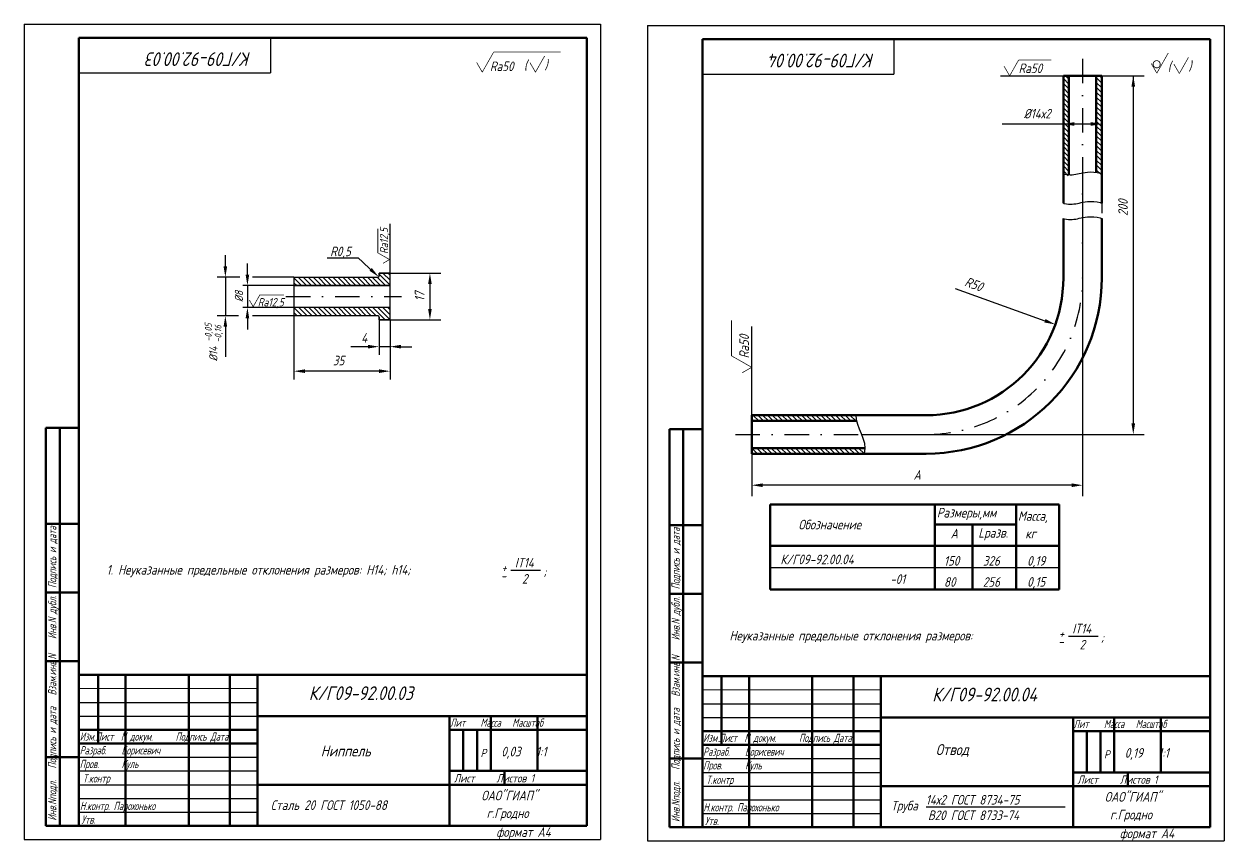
# Model space of a CAD drawing. Header units: inches. Extents: x 1474 to 3411, y 1027 to 1867.
# Drawn here: x 2538 to 2975.1, y 1072.3 to 1369.8 of the extents above; entities that cross this region are included whole.
import ezdxf

# ---------------------------------------------------------------- set-up
doc = ezdxf.new("R2010")
doc.units = ezdxf.units.IN
doc.header["$LTSCALE"] = 0.7
doc.header["$MEASUREMENT"] = 0
doc.linetypes.add('DASHDOT', pattern=[25.4, 12.7, -6.35, 0, -6.35])
doc.linetypes.add('HIDDEN', pattern=[9.525, 6.35, -3.175])
doc.styles.add('ROMANC', font='romanc', dxfattribs={"width": 0.8, "oblique": 15, "height": 3.5})
doc.styles.get("Standard").update_dxf_attribs({"font": 'romand.shx', "width": 0.8, "oblique": 15, "height": 3.5})
doc.dimstyles.get("Standard").update_dxf_attribs({"dimtxt": 3.5, "dimasz": 4, "dimexe": 4, "dimexo": 0, "dimgap": 2, "dimtad": 1, "dimdec": 0, "dimdsep": 46, "dimtxsty": 'Standard', "dimcen": 0.09, "dimadec": 0, "dimazin": 0, "dimtfac": 1, "dimtdec": 0, "dimtmove": 0, "dimatfit": 3, "dimfxl": 0.18, "dimtolj": 1, "dimtzin": 0, "dimlwd": 25, "dimlwe": 25, "dimarcsym": 0})

# ---------------------------------------------------------------- blocks, each defined once
blk = doc.blocks.new('*D106')
at = {"color": 0, "lineweight": 25, "transparency": 16777216}
for p, q in [((2670.52, 1279.08), (2689.83, 1279.08)), ((2685.83, 1275.08), (2685.83, 1266.08)), ((2671.3, 1262.08), (2689.83, 1262.08))]:
    blk.add_line(p, q, dxfattribs=at)
for points in [[(2685.16, 1275.08), (2686.5, 1275.08), (2685.83, 1279.08)], [(2685.16, 1266.08), (2686.5, 1266.08), (2685.83, 1262.08)]]:
    blk.add_solid(points, dxfattribs=at)
at = {"layer": 'DEFPOINTS', "color": 0, "lineweight": 25, "transparency": 16777216}
for p in [(2670.52, 1279.08), (2671.3, 1262.08), (2685.83, 1262.08)]:
    blk.add_point(p, dxfattribs=at)
at = {"color": 0, "lineweight": 25, "transparency": 16777216, "insert": (2682.08, 1270.58), "char_height": 3.5, "attachment_point": 5, "rotation": 90}
blk.add_mtext('\\A1;17', dxfattribs=at)
blk = doc.blocks.new('*D125')
at = {"color": 0, "lineweight": 25, "transparency": 16777216}
blk.add_line((2877.19, 1273.51), (2909.84, 1261.75), dxfattribs=at)
blk.add_solid([(2910.07, 1262.38), (2909.62, 1261.13), (2913.61, 1260.4)], dxfattribs=at)
at = {"layer": 'DEFPOINTS', "color": 0, "lineweight": 25, "transparency": 16777216}
for p in [(2866.56, 1277.34), (2913.61, 1260.4)]:
    blk.add_point(p, dxfattribs=at)
at = {"color": 0, "lineweight": 25, "transparency": 16777216, "insert": (2883.96, 1275.06), "char_height": 3.5, "attachment_point": 5, "rotation": 340.2011}
blk.add_mtext('\\A1;R50', dxfattribs=at)

msp = doc.modelspace()

# ---------------------------------------------------------------- linework, layer by layer
for p, q in [((2537.99, 1369.8), (2537.99, 1072.8)), ((2537.99, 1369.8), (2747.99, 1369.8)), ((2747.99, 1369.8), (2747.99, 1072.8)), ((2765.07, 1369.31), (2765.07, 1072.31)), ((2765.07, 1369.31), (2975.07, 1369.31)), ((2975.07, 1369.31), (2975.07, 1072.31)), ((2930.56, 1350.98), (2916.56, 1350.98)), ((2916.56, 1350.98), (2916.56, 1314.93)), ((2930.56, 1350.98), (2916.56, 1350.98)), ((2916.56, 1350.98), (2930.56, 1350.98)), ((2930.56, 1350.98), (2930.56, 1342.62)), ((2930.56, 1322.62), (2930.56, 1300.93)), ((2671.3, 1279.08), (2671.3, 1297.06)), ((2659.78, 1284.57), (2648.37, 1284.57)), ((2667.3, 1279.08), (2667.3, 1278.08)), ((2667.3, 1263.08), (2667.3, 1262.08)), ((2537.99, 1072.8), (2747.99, 1072.8)), ((2765.07, 1072.31), (2975.07, 1072.31))]:
    msp.add_line(p, q)
at = {"lineweight": 50}
for p, q in [((2557.99, 1364.8), (2557.99, 1077.8)), ((2557.99, 1364.8), (2742.99, 1364.8)), ((2742.99, 1364.8), (2742.99, 1077.8)), ((2785.07, 1364.31), (2785.07, 1077.31)), ((2785.07, 1364.31), (2970.07, 1364.31)), ((2970.07, 1364.31), (2970.07, 1077.31)), ((2916.56, 1350.98), (2916.56, 1304.52)), ((2916.56, 1350.98), (2930.56, 1350.98)), ((2918.56, 1350.98), (2918.56, 1314.93)), ((2928.56, 1350.98), (2928.56, 1315.76)), ((2930.56, 1350.98), (2930.56, 1304.57)), ((2916.56, 1298.95), (2916.56, 1277.34)), ((2930.56, 1299), (2930.56, 1277.34)), ((2803.03, 1227.34), (2840.92, 1227.34)), ((2803.03, 1227.34), (2849.86, 1227.34)), ((2803.03, 1225.34), (2841.15, 1225.34)), ((2849.86, 1227.34), (2866.56, 1227.34)), ((2545.99, 1222.8), (2545.99, 1077.8)), ((2545.99, 1222.8), (2557.99, 1222.8)), ((2550.99, 1222.8), (2550.99, 1077.8)), ((2773.07, 1222.31), (2773.07, 1077.31)), ((2773.07, 1222.31), (2785.07, 1222.31)), ((2778.07, 1222.31), (2778.07, 1077.31)), ((2803.03, 1215.34), (2844.24, 1215.34)), ((2803.03, 1213.34), (2843.98, 1213.34)), ((2803.03, 1213.34), (2852.92, 1213.34)), ((2852.92, 1213.34), (2866.56, 1213.34)), ((2809.78, 1194.83), (2809.78, 1163.83)), ((2915.05, 1194.83), (2809.78, 1194.83)), ((2869.78, 1194.83), (2869.78, 1163.83)), ((2899.31, 1194.83), (2899.31, 1163.83)), ((2915.05, 1194.83), (2915.05, 1163.83)), ((2545.99, 1187.8), (2557.99, 1187.8)), ((2773.07, 1187.31), (2785.07, 1187.31)), ((2869.78, 1187.53), (2899.31, 1187.53)), ((2883.48, 1187.53), (2883.48, 1163.83)), ((2915.05, 1179.83), (2809.78, 1179.83)), ((2545.99, 1162.8), (2557.99, 1162.8)), ((2915.05, 1163.83), (2809.78, 1163.83)), ((2773.07, 1162.31), (2785.07, 1162.31)), ((2545.99, 1137.8), (2557.99, 1137.8)), ((2773.07, 1137.31), (2785.07, 1137.31)), ((2557.99, 1132.8), (2742.99, 1132.8)), ((2564.99, 1132.8), (2564.99, 1107.8)), ((2574.99, 1132.8), (2574.99, 1077.8)), ((2597.99, 1132.8), (2597.99, 1077.8)), ((2612.99, 1132.8), (2612.99, 1077.8)), ((2622.99, 1132.8), (2622.99, 1077.8)), ((2785.07, 1132.31), (2970.07, 1132.31)), ((2792.07, 1132.31), (2792.07, 1107.31)), ((2802.07, 1132.31), (2802.07, 1077.31)), ((2825.07, 1132.31), (2825.07, 1077.31)), ((2840.07, 1132.31), (2840.07, 1077.31)), ((2850.07, 1132.31), (2850.07, 1077.31)), ((2692.99, 1117.8), (2692.99, 1077.8)), ((2707.99, 1117.8), (2707.99, 1097.8)), ((2724.99, 1117.8), (2724.99, 1097.8)), ((2920.07, 1117.31), (2920.07, 1077.31)), ((2935.07, 1117.31), (2935.07, 1097.31)), ((2952.07, 1117.31), (2952.07, 1097.31)), ((2557.99, 1112.8), (2622.99, 1112.8)), ((2692.99, 1112.8), (2742.99, 1112.8)), ((2697.99, 1112.8), (2697.99, 1097.8)), ((2702.99, 1112.8), (2702.99, 1097.8)), ((2785.07, 1112.31), (2850.07, 1112.31)), ((2920.07, 1112.31), (2970.07, 1112.31)), ((2925.07, 1112.31), (2925.07, 1097.31)), ((2930.07, 1112.31), (2930.07, 1097.31)), ((2557.99, 1107.8), (2622.99, 1107.8)), ((2785.07, 1107.31), (2850.07, 1107.31)), ((2545.99, 1102.8), (2557.99, 1102.8)), ((2773.07, 1102.31), (2785.07, 1102.31)), ((2692.99, 1097.8), (2742.99, 1097.8)), ((2712.99, 1097.8), (2712.99, 1092.8)), ((2920.07, 1097.31), (2970.07, 1097.31)), ((2940.07, 1097.31), (2940.07, 1092.31)), ((2545.99, 1077.8), (2742.99, 1077.8)), ((2773.07, 1077.31), (2970.07, 1077.31))]:
    msp.add_line(p, q, dxfattribs=at)
at = {"linetype": 'DASHDOT'}
for p, q in [((2923.56, 1357.09), (2923.56, 1277.34)), ((2633.41, 1270.58), (2675.45, 1270.58)), ((2797.14, 1220.34), (2866.56, 1220.34))]:
    msp.add_line(p, q, dxfattribs=at)
at = {"lineweight": 25}
for p, q in [((2893.67, 1350.98), (2917.56, 1350.98)), ((2916.56, 1350.98), (2916.56, 1329.4)), ((2930.56, 1350.98), (2930.56, 1329.4)), ((2930.56, 1350.98), (2946.02, 1350.98)), ((2942.02, 1350.98), (2942.02, 1224.34)), ((2918.56, 1347.92), (2916.56, 1349.92)), ((2918.56, 1346.15), (2916.56, 1348.15)), ((2918.56, 1344.38), (2916.56, 1346.38)), ((2918.56, 1349.69), (2917.67, 1350.58)), ((2930.56, 1348.29), (2928.56, 1350.29)), ((2930.56, 1346.53), (2928.56, 1348.53)), ((2930.56, 1344.76), (2928.56, 1346.76)), ((2930.56, 1350.06), (2930.05, 1350.58)), ((2918.56, 1342.62), (2916.56, 1344.62)), ((2918.56, 1340.85), (2916.56, 1342.85)), ((2930.56, 1342.99), (2928.56, 1344.99)), ((2930.56, 1341.22), (2928.56, 1343.22)), ((2918.56, 1339.08), (2916.56, 1341.08)), ((2918.56, 1337.31), (2916.56, 1339.31)), ((2918.56, 1335.55), (2916.56, 1337.55)), ((2930.56, 1339.46), (2928.56, 1341.46)), ((2930.56, 1337.69), (2928.56, 1339.69)), ((2930.56, 1335.92), (2928.56, 1337.92)), ((2894.32, 1333.4), (2926.56, 1333.4)), ((2918.56, 1333.78), (2916.56, 1335.78)), ((2917.57, 1333), (2916.56, 1334.01)), ((2930.56, 1334.15), (2928.56, 1336.15)), ((2930.56, 1332.38), (2928.56, 1334.38)), ((2918.56, 1330.24), (2916.56, 1332.24)), ((2918.56, 1328.47), (2916.56, 1330.47)), ((2918.56, 1332.01), (2917.57, 1333)), ((2930.56, 1330.62), (2928.56, 1332.62)), ((2930.56, 1328.85), (2928.56, 1330.85)), ((2930.56, 1327.08), (2928.56, 1329.08)), ((2918.56, 1326.71), (2916.56, 1328.71)), ((2918.56, 1324.94), (2916.56, 1326.94)), ((2918.56, 1323.17), (2916.56, 1325.17)), ((2930.56, 1325.31), (2928.56, 1327.31)), ((2930.56, 1323.55), (2928.56, 1325.55)), ((2918.56, 1321.4), (2916.56, 1323.4)), ((2918.56, 1319.64), (2916.56, 1321.64)), ((2930.56, 1321.78), (2928.56, 1323.78)), ((2930.56, 1320.01), (2928.56, 1322.01)), ((2930.56, 1318.24), (2928.56, 1320.24)), ((2918.56, 1317.87), (2916.56, 1319.87)), ((2918.56, 1316.1), (2916.56, 1318.1)), ((2918.35, 1314.55), (2916.56, 1316.33)), ((2930.56, 1316.47), (2928.56, 1318.47)), ((2930.31, 1314.96), (2928.56, 1316.71)), ((2923.56, 1314.08), (2923.56, 1197.86)), ((2803.03, 1227.34), (2803.03, 1259.69)), ((2803.03, 1227.34), (2803.03, 1213.34)), ((2803.81, 1225.28), (2803.03, 1226.06)), ((2805.58, 1225.28), (2803.58, 1227.28)), ((2807.35, 1225.28), (2805.35, 1227.28)), ((2809.11, 1225.28), (2807.11, 1227.28)), ((2810.88, 1225.28), (2808.88, 1227.28)), ((2812.65, 1225.28), (2810.65, 1227.28)), ((2814.42, 1225.28), (2812.42, 1227.28)), ((2816.18, 1225.28), (2814.18, 1227.28)), ((2817.95, 1225.28), (2815.95, 1227.28)), ((2819.72, 1225.28), (2817.72, 1227.28)), ((2821.49, 1225.28), (2819.49, 1227.28)), ((2823.26, 1225.28), (2821.26, 1227.28)), ((2825.02, 1225.28), (2823.02, 1227.28)), ((2826.79, 1225.28), (2824.79, 1227.28)), ((2828.56, 1225.28), (2826.56, 1227.28)), ((2830.33, 1225.28), (2828.33, 1227.28)), ((2832.09, 1225.28), (2830.09, 1227.28)), ((2833.86, 1225.28), (2831.86, 1227.28)), ((2835.63, 1225.28), (2833.63, 1227.28)), ((2837.4, 1225.28), (2835.4, 1227.28)), ((2839.17, 1225.28), (2837.17, 1227.28)), ((2840.93, 1225.28), (2838.93, 1227.28)), ((2840.92, 1227.07), (2840.7, 1227.28)), ((2843.07, 1220.34), (2946.02, 1220.34)), ((2805.2, 1213.28), (2803.2, 1215.28)), ((2806.97, 1213.28), (2804.97, 1215.28)), ((2808.74, 1213.28), (2806.74, 1215.28)), ((2810.51, 1213.28), (2808.51, 1215.28)), ((2812.27, 1213.28), (2810.27, 1215.28)), ((2814.04, 1213.28), (2812.04, 1215.28)), ((2815.81, 1213.28), (2813.81, 1215.28)), ((2817.58, 1213.28), (2815.58, 1215.28)), ((2819.35, 1213.28), (2817.35, 1215.28)), ((2821.11, 1213.28), (2819.11, 1215.28)), ((2822.88, 1213.28), (2820.88, 1215.28)), ((2824.65, 1213.28), (2822.65, 1215.28)), ((2826.42, 1213.28), (2824.42, 1215.28)), ((2828.18, 1213.28), (2826.18, 1215.28)), ((2829.95, 1213.28), (2827.95, 1215.28)), ((2831.72, 1213.28), (2829.72, 1215.28)), ((2833.49, 1213.28), (2831.49, 1215.28)), ((2835.26, 1213.28), (2833.26, 1215.28)), ((2837.02, 1213.28), (2835.02, 1215.28)), ((2838.79, 1213.28), (2836.79, 1215.28)), ((2840.56, 1213.28), (2838.56, 1215.28)), ((2842.33, 1213.28), (2840.33, 1215.28)), ((2844.01, 1213.37), (2842.09, 1215.28)), ((2844.23, 1214.91), (2843.86, 1215.28)), ((2803.44, 1213.28), (2803.03, 1213.69)), ((2803.03, 1213.34), (2803.03, 1197.86)), ((2919.56, 1201.86), (2807.03, 1201.86)), ((2915.05, 1171.83), (2809.78, 1171.83)), ((2715.33, 1170.88), (2726.16, 1170.88)), ((2918.38, 1146.9), (2929.2, 1146.9)), ((2557.99, 1122.8), (2622.99, 1122.8)), ((2785.07, 1122.31), (2850.07, 1122.31)), ((2557.99, 1117.8), (2622.99, 1117.8)), ((2785.07, 1117.31), (2850.07, 1117.31)), ((2557.99, 1102.8), (2622.99, 1102.8)), ((2785.07, 1102.31), (2850.07, 1102.31)), ((2557.99, 1097.8), (2622.99, 1097.8)), ((2785.07, 1097.31), (2850.07, 1097.31)), ((2557.99, 1092.8), (2622.99, 1092.8)), ((2785.07, 1092.31), (2850.07, 1092.31)), ((2557.99, 1087.8), (2622.99, 1087.8)), ((2785.07, 1087.31), (2850.07, 1087.31)), ((2866.58, 1084.75), (2917.17, 1084.75)), ((2557.99, 1082.8), (2622.99, 1082.8)), ((2785.07, 1082.31), (2850.07, 1082.31))]:
    msp.add_line(p, q, dxfattribs=at)
at = {"linetype": 'HIDDEN', "lineweight": 25}
for p, q in [((2916.56, 1342.49), (2916.56, 1322.71)), ((2930.56, 1342.7), (2930.56, 1322.13))]:
    msp.add_line(p, q, dxfattribs=at)
at = {"color": 0, "linetype": 'ByBlock'}
for p, q in [((2611.33, 1281.58), (2611.33, 1285.58)), ((2619.36, 1278.58), (2619.36, 1282.58)), ((2661.29, 1283.17), (2659.78, 1284.57)), ((2664.23, 1280.45), (2661.29, 1283.17)), ((2616.65, 1277.58), (2608.33, 1277.58)), ((2611.33, 1277.58), (2611.33, 1263.58)), ((2636.3, 1277.58), (2621.18, 1277.58)), ((2671.3, 1279.08), (2685.24, 1279.08)), ((2636.3, 1274.58), (2617.64, 1274.58)), ((2619.36, 1274.58), (2619.36, 1266.58)), ((2616.14, 1263.58), (2608.33, 1263.58)), ((2636.32, 1266.58), (2617.64, 1266.58)), ((2636.3, 1263.58), (2621.18, 1263.58)), ((2636.3, 1263.58), (2636.3, 1240.38)), ((2611.33, 1259.58), (2611.33, 1255.58)), ((2619.36, 1262.58), (2619.36, 1258.58)), ((2667.3, 1262.08), (2667.3, 1249.31)), ((2671.3, 1262.08), (2685.24, 1262.08)), ((2671.3, 1262.08), (2671.3, 1249.31)), ((2671.3, 1262.08), (2671.3, 1240.38)), ((2611.33, 1255.58), (2611.33, 1248.55)), ((2659.3, 1252.31), (2657.06, 1252.31)), ((2663.3, 1252.31), (2659.3, 1252.31)), ((2671.3, 1252.31), (2667.3, 1252.31)), ((2675.3, 1252.31), (2679.3, 1252.31)), ((2667.3, 1243.38), (2640.3, 1243.38))]:
    msp.add_line(p, q, dxfattribs=at)
at = {"color": 0}
for p, q in [((2639.1, 1274.58), (2636.3, 1277.38)), ((2640.9, 1274.58), (2637.9, 1277.58)), ((2642.69, 1274.58), (2639.69, 1277.58)), ((2644.49, 1274.58), (2641.49, 1277.58)), ((2646.29, 1274.58), (2643.29, 1277.58)), ((2648.08, 1274.58), (2645.08, 1277.58)), ((2649.88, 1274.58), (2646.88, 1277.58)), ((2651.67, 1274.58), (2648.67, 1277.58)), ((2653.47, 1274.58), (2650.47, 1277.58)), ((2655.27, 1274.58), (2652.27, 1277.58)), ((2657.06, 1274.58), (2654.06, 1277.58)), ((2658.86, 1274.58), (2655.86, 1277.58)), ((2660.65, 1274.58), (2657.65, 1277.58)), ((2662.45, 1274.58), (2659.45, 1277.58)), ((2664.25, 1274.58), (2661.25, 1277.58)), ((2666.04, 1274.58), (2663.04, 1277.58)), ((2667.84, 1274.58), (2664.84, 1277.58)), ((2669.63, 1274.58), (2666.63, 1277.58)), ((2671.3, 1274.71), (2667.3, 1278.71)), ((2671.3, 1276.51), (2668.73, 1279.08)), ((2671.3, 1278.3), (2670.52, 1279.08)), ((2637.3, 1274.58), (2636.3, 1275.59)), ((2637.53, 1263.58), (2636.3, 1264.81)), ((2639.32, 1263.58), (2636.32, 1266.58)), ((2641.12, 1263.58), (2638.12, 1266.58)), ((2642.92, 1263.58), (2639.92, 1266.58)), ((2644.71, 1263.58), (2641.71, 1266.58)), ((2646.51, 1263.58), (2643.51, 1266.58)), ((2648.3, 1263.58), (2645.3, 1266.58)), ((2650.1, 1263.58), (2647.1, 1266.58)), ((2651.9, 1263.58), (2648.9, 1266.58)), ((2653.69, 1263.58), (2650.69, 1266.58)), ((2655.49, 1263.58), (2652.49, 1266.58)), ((2657.29, 1263.58), (2654.29, 1266.58)), ((2659.08, 1263.58), (2656.08, 1266.58)), ((2660.88, 1263.58), (2657.88, 1266.58)), ((2662.67, 1263.58), (2659.67, 1266.58)), ((2664.47, 1263.58), (2661.47, 1266.58)), ((2666.27, 1263.58), (2663.27, 1266.58)), ((2669.56, 1262.08), (2665.06, 1266.58)), ((2671.3, 1262.14), (2666.86, 1266.58)), ((2671.3, 1263.94), (2668.65, 1266.58)), ((2671.3, 1265.73), (2670.45, 1266.58)), ((2667.77, 1262.08), (2667.3, 1262.55))]:
    msp.add_line(p, q, dxfattribs=at)
at = {"linetype": 'Continuous', "lineweight": 50}
msp.add_line((2803.03, 1227.34), (2803.03, 1213.34), dxfattribs=at)
at = {"lineweight": 15}
for p, q in [((2557.99, 1127.8), (2622.99, 1127.8)), ((2785.07, 1127.31), (2850.07, 1127.31))]:
    msp.add_line(p, q, dxfattribs=at)
at = {"color": 1, "lineweight": 50}
for p, q in [((2622.99, 1117.8), (2742.99, 1117.8)), ((2850.07, 1117.31), (2970.07, 1117.31)), ((2622.99, 1092.8), (2742.99, 1092.8)), ((2850.07, 1092.31), (2970.07, 1092.31))]:
    msp.add_line(p, q, dxfattribs=at)
for points, const_width in [([(2627.84, 1351.92), (2627.84, 1364.92)], 0.5), ([(2854.92, 1351.43), (2854.92, 1364.43)], 0.5), ([(2704.9, 1352.27), (2709.07, 1359.61)], 0.25), ([(2709.07, 1359.61), (2733.43, 1359.61)], 0.3), ([(2950.6, 1351.92), (2954.77, 1359.26)], 0.25), ([(2702.87, 1355.77), (2704.9, 1352.27)], 0.25), ([(2722.25, 1355.77), (2724.28, 1352.27)], 0.25), ([(2724.28, 1352.27), (2727.62, 1358.16)], 0.25), ([(2896.99, 1350.93), (2900.26, 1356.68)], 0.25), ([(2900.26, 1356.68), (2912.18, 1356.68)], 0.3), ([(2948.57, 1355.42), (2950.6, 1351.92)], 0.25), ([(2956.77, 1355.28), (2958.8, 1351.78)], 0.25), ([(2958.8, 1351.78), (2962.14, 1357.67)], 0.25), ([(2557.84, 1351.92), (2627.84, 1351.92)], 0.5), ([(2784.92, 1351.43), (2854.92, 1351.43)], 0.5), ([(2894.96, 1354.43), (2896.99, 1350.93)], 0.25), ([(2666.89, 1286.45), (2666.89, 1295.32)], 0.3), ([(2671.14, 1284.04), (2666.89, 1286.45)], 0.25), ([(2668.73, 1282.64), (2671.14, 1284.04)], 0.25), ([(2636.3, 1277.58), (2636.3, 1263.58)], 0.5), ([(2636.3, 1277.58), (2666.8, 1277.58)], 0.5), ([(2667.3, 1279.08), (2671.3, 1279.08)], 0.5), ([(2667.3, 1279.08), (2667.3, 1278.08)], 0.5), ([(2671.3, 1279.08), (2671.3, 1262.08)], 0.5), ([(2636.3, 1274.58), (2671.3, 1274.58)], 0.5), ([(2620.06, 1269.29), (2621.46, 1266.88)], 0.25), ([(2621.46, 1266.88), (2623.87, 1271.13)], 0.25), ([(2623.87, 1271.13), (2632.74, 1271.13)], 0.3), ([(2636.3, 1266.58), (2671.3, 1266.58)], 0.5), ([(2636.3, 1263.58), (2666.8, 1263.58)], 0.5), ([(2667.3, 1263.08), (2667.3, 1262.08)], 0.5), ([(2667.3, 1262.08), (2671.3, 1262.08)], 0.5), ([(2795.69, 1248.97), (2795.69, 1261.84)], 0.3), ([(2803.03, 1244.8), (2795.69, 1248.97)], 0.25), ([(2799.53, 1242.77), (2803.03, 1244.8)], 0.25)]:
    msp.add_lwpolyline(points, dxfattribs=dict(const_width=const_width))
for points, const_width in [([(2951.83, 1355.15, 1.02775), (2949.27, 1355.15, 1.02775)], 0.3), ([(2951.83, 1355.15, -1.02775), (2949.27, 1355.15, -1.02775)], 0.3), ([(2666.8, 1277.58, 0.414214), (2667.3, 1278.08, 0.414214)], 0.5), ([(2667.3, 1263.08, 0.414214), (2666.8, 1263.58, 0.414214)], 0.5)]:
    msp.add_lwpolyline(points, format="xyb", dxfattribs=dict(const_width=const_width))
for points in [[(2916.56, 1315.24, 0.005854), (2917, 1315.14, 0.069654), (2919.79, 1314.94, 0.045006), (2922.32, 1315.34, -0.037919), (2925.31, 1315.86, -0.090658), (2929.96, 1315.46, -0.007414), (2930.56, 1315.29)], [(2916.56, 1304.52, 0.005854), (2917, 1304.42, 0.069654), (2919.79, 1304.22, 0.045006), (2922.32, 1304.62, -0.037919), (2925.31, 1305.14, -0.090658), (2929.96, 1304.75, -0.007414), (2930.56, 1304.57)], [(2916.56, 1298.95, 0.005854), (2917, 1298.85, 0.069654), (2919.79, 1298.65, 0.045006), (2922.32, 1299.05, -0.037919), (2925.31, 1299.57, -0.090658), (2929.96, 1299.17, -0.007414), (2930.56, 1299)]]:
    msp.add_lwpolyline(points, format="xyb")
at = {"lineweight": 50}
for radius in [50, 64]:
    msp.add_arc((2866.56, 1277.34), radius, 270, 0, dxfattribs=at)
at = {"linetype": 'DASHDOT', "lineweight": 25}
msp.add_arc((2866.56, 1277.34), 57, 270, 0, dxfattribs=at)
at = {"lineweight": 25}
msp.add_open_spline([(2840.92, 1227.34), (2840.75, 1223.15), (2845.37, 1218.57), (2843.98, 1213.34)], degree=3, dxfattribs=at)
for points in [[(2941.36, 1346.98), (2942.69, 1346.98), (2942.02, 1350.98)], [(2920.56, 1334.07), (2920.56, 1332.73), (2916.56, 1333.4)], [(2926.56, 1334.07), (2926.56, 1332.73), (2930.56, 1333.4)], [(2941.36, 1224.34), (2942.69, 1224.34), (2942.02, 1220.34)], [(2807.03, 1202.53), (2807.03, 1201.19), (2803.03, 1201.86)], [(2919.56, 1202.53), (2919.56, 1201.19), (2923.56, 1201.86)]]:
    msp.add_solid(points, dxfattribs=at)
at = {"color": 0, "linetype": 'ByBlock'}
for points in [[(2610.66, 1281.58), (2611.99, 1281.58), (2611.33, 1277.58)], [(2663.77, 1279.97), (2664.68, 1280.94), (2667.16, 1277.74)], [(2618.69, 1278.58), (2620.02, 1278.58), (2619.36, 1274.58)], [(2610.66, 1259.58), (2611.99, 1259.58), (2611.33, 1263.58)], [(2618.69, 1262.58), (2620.02, 1262.58), (2619.36, 1266.58)], [(2663.3, 1252.98), (2663.3, 1251.65), (2667.3, 1252.31)], [(2675.3, 1252.98), (2675.3, 1251.65), (2671.3, 1252.31)], [(2640.3, 1244.05), (2640.3, 1242.72), (2636.3, 1243.38)], [(2667.3, 1244.05), (2667.3, 1242.72), (2671.3, 1243.38)]]:
    msp.add_solid(points, dxfattribs=at)
at = {"layer": 'DEFPOINTS', "color": 0, "linetype": 'ByBlock'}
for p in [(2917.55, 1315.71), (2636.3, 1277.58), (2666.8, 1278.08), (2667.16, 1277.74), (2673.74, 1279.08), (2636.3, 1274.58), (2611.33, 1263.58), (2619.36, 1266.58), (2636.3, 1263.58), (2636.3, 1263.58), (2636.32, 1266.58), (2667.3, 1262.08), (2671.3, 1262.08), (2671.3, 1262.08), (2673.74, 1262.08), (2682.24, 1262.08), (2803.41, 1258.62), (2667.3, 1252.31), (2636.3, 1243.38)]:
    msp.add_point(p, dxfattribs=at)

# ---------------------------------------------------------------- texts
at = {"style": 'ROMANC', "oblique": 15, "width": 0.8}
for s, p in [('(', (2720.1, 1353.1)), (')', (2727.59, 1353.24)), ('(', (2954.62, 1352.61)), (')', (2962.11, 1352.74))]:
    msp.add_text(s, height=3.5, dxfattribs=at).set_placement(p)
at = {"lineweight": 35, "char_height": 5, "width": 116.2188, "attachment_point": 1, "rotation": 180}
for s, insert in [('К/Г09-92.00.03 ', (2620.72, 1354.5)), ('К/Г09-92.00.04 ', (2847.8, 1354))]:
    msp.add_mtext(s, dxfattribs=dict(at, insert=insert))
at = {"lineweight": 25, "attachment_point": 1}
for s, insert, char_height, width in [('Ra50', (2707.69, 1356.15), 3.5, 29.1251), ('Ra50', (2900.24, 1355.42), 3.5, 29.1251), ('R0,5', (2649.49, 1288.75), 3.5, 34.7971), ('Ra12,5', (2623.15, 1269.99), 3, 25.3892), ('4', (2660.79, 1257.26), 3.5, 7.8941), ('35', (2650.46, 1249), 3.5, 8.9871), ('Размеры,мм', (2870.47, 1193.6), 3.5, 29.284), ('Обозначение', (2820.06, 1189.27), 3.5, 58.6773), ('Масса,', (2899.99, 1192.4), 3.5, 17.2362), ('A', (2875.5, 1186.02), 3.5, 17.2362), ('Lразв.', (2885.56, 1186.25), 3.5, 12.8565), ('кг', (2902.69, 1186.01), 3.5, 13.5412), (' К/Г09-92.00.04', (2811.64, 1176.58), 3.5, 78.6431), ('150', (2873.06, 1176.05), 3.5, 9.7097), ('326', (2887.22, 1176.05), 3.5, 9.7097), ('0,19', (2903.35, 1176.05), 3.5, 9.7097), ('1. Неуказанные предельные отклонения размеров: H14; h14; ', (2568.07, 1172.81), 3.5, 158.004), ('+', (2711.83, 1173.58), 3.5, 4.3989), ('IT14', (2716.78, 1175.4), 3.5, 19.7907), ('-', (2711.6, 1170.65), 3.5, 6.6548), ('2', (2719.39, 1169.53), 3.5, 17.1446), (';', (2727.21, 1172.25), 3.5, 9.0235), (' -01', (2851.65, 1169.42), 3.5, 78.6431), ('80', (2873.06, 1168.37), 3.5, 9.7097), ('256', (2887.22, 1168.37), 3.5, 9.7097), ('0,15', (2903.35, 1168.41), 3.5, 9.7097), ('IT14', (2919.82, 1151.42), 3.5, 19.7907), (' Неуказанные предельные отклонения размеров:  ', (2793.07, 1148.83), 3.5, 158.004), ('+', (2914.87, 1149.6), 3.5, 4.3989), ('2', (2922.44, 1145.55), 3.5, 17.1446), (';', (2930.26, 1148.26), 3.5, 9.0235), ('-', (2914.65, 1146.67), 3.5, 6.6548), ('{\\W0.7;Лит    Масса   Масштаб}', (2693.18, 1116.91), 3, 48.3624), ('{\\W0.7;Лит    Масса   Масштаб}', (2920.26, 1116.42), 3, 48.3624), ('{\\W0.6; Изм.Лист  N докум.      Подпись Дата\\P Разраб.    Борисевич\\P Пров.      Куль}', (2556.91, 1111.85), 3, 75.9719), ('{\\W0.6; Изм.Лист  N докум.      Подпись Дата\\P Разраб.    Борисевич\\P Пров.      Куль}', (2783.99, 1111.36), 3, 75.9719), ('Р', (2704.26, 1105.84), 3, 4.7355), ('0,03   1:1', (2711.83, 1106.63), 3.5, 30.5998), ('0,19   1:1', (2938.92, 1106.14), 3.5, 30.5998), ('Р', (2931.35, 1105.34), 3, 4.7355), ('{\\W0.7;Т.контр}', (2559.42, 1096.59), 3, 65.7648), ('Лист     Листов 1', (2694.59, 1096.67), 3, 49.4707), ('{\\W0.7;Т.контр}', (2786.5, 1096.1), 3, 65.7648), ('Лист     Листов 1', (2921.67, 1096.17), 3, 49.4707), ('14х2 ГОСТ 8734-75', (2866.46, 1089.06), 3.5, 73.1572), ('{\\W0.7; Н.контр. Парохонько}', (2556.97, 1086.58), 3, 40.546), ('Сталь 20 ГОСТ 1050-88', (2627.84, 1087.11), 3.5, 67.3789), ('г.Гродно', (2706.48, 1084.18), 3.5, 35.0627), ('{\\W0.7; Н.контр. Парохонько}', (2784.05, 1086.09), 3, 40.546), ('Труба', (2853.8, 1086.92), 3.5, 36.5786), ('{\\W0.7;Утв.     }', (2558.91, 1081.59), 3, 39.2217), ('{\\W0.7;Утв.     }', (2785.99, 1081.1), 3, 39.2217), ('В20 ГОСТ 8733-74', (2867.23, 1083.42), 3.5, 72.5735), ('г.Гродно', (2933.56, 1083.68), 3.5, 35.0627), ('формат А4', (2710.01, 1077.31), 3.5, 32.7454), ('формат А4', (2937.09, 1076.82), 3.5, 32.7454)]:
    msp.add_mtext(s, dxfattribs=dict(at, insert=insert, char_height=char_height, width=width))
at = {"lineweight": 25, "char_height": 3.5, "attachment_point": 5}
for s, insert in [('\\A1;%%C14х2', (2907.03, 1337.15)), ('А', (2863.3, 1205.61))]:
    msp.add_mtext(s, dxfattribs=dict(at, insert=insert))
at = {"lineweight": 25, "insert": (2938.27, 1302.91), "char_height": 3.5, "attachment_point": 5, "rotation": 90}
msp.add_mtext('\\A1;200', dxfattribs=at)
at = {"lineweight": 25, "attachment_point": 1, "rotation": 90}
for s, insert, char_height, width in [('Ra12,5', (2667.6, 1286.07), 3, 25.3892), ('%%C8', (2614.77, 1268.59), 3, 25.3892), ('-0,05', (2603.85, 1254.17), 2.5, 14.2705), ('-0,16', (2607.42, 1253.89), 2.5, 14.2705), ('Ra50', (2798.54, 1248.05), 3.5, 29.1251), ('%%C14', (2605.44, 1247.01), 3, 25.3892), ('{\\W0.7; Инв.Nподл.   Подпись и дата   Взам.инв.N    Инв.N дубл.  Подпись и дата}', (2546.75, 1078.32), 3, 144.2887), ('{\\W0.7; Инв.Nподл.   Подпись и дата   Взам.инв.N    Инв.N дубл.  Подпись и дата}', (2773.83, 1077.83), 3, 144.2887)]:
    msp.add_mtext(s, dxfattribs=dict(at, insert=insert, char_height=char_height, width=width))
at = {"lineweight": 35, "attachment_point": 1}
for s, insert, char_height, width in [('К/Г09-92.00.03', (2641.72, 1128.64), 5, 116.2188), ('К/Г09-92.00.04', (2868.8, 1128.15), 5, 116.2188), ('ОАО"ГИАП"', (2704.57, 1090.62), 3.5, 36.171), ('ОАО"ГИАП"', (2931.65, 1090.13), 3.5, 36.171)]:
    msp.add_mtext(s, dxfattribs=dict(at, insert=insert, char_height=char_height, width=width))
at = {"lineweight": 30, "char_height": 4, "width": 61.9449, "attachment_point": 1}
for s, insert in [('Ниппель', (2646.08, 1107.08)), ('Отвод ', (2870.08, 1107.59))]:
    msp.add_mtext(s, dxfattribs=dict(at, insert=insert))

# ---------------------------------------------------------------- dimensions: what is measured, and where the dimension line sits
at = {"lineweight": 25}
dim = msp.add_linear_dim(base=(2685.83, 1262.08), p1=(2670.52, 1279.08), p2=(2671.3, 1262.08), angle=90, dimstyle='Standard', dxfattribs=at)
dim.commit()
dim.dimension.update_dxf_attribs({"geometry": '*D106', "text_midpoint": (2682.08, 1270.58)})
dim = msp.add_radius_dim(center=(2866.56, 1277.34), mpoint=(2913.61, 1260.4), dimstyle='Standard', dxfattribs=at)
dim.commit()
dim.dimension.update_dxf_attribs({"geometry": '*D125', "text_midpoint": (2882.69, 1271.53), "dimtype": 164})

doc.saveas('drawing.dxf')
